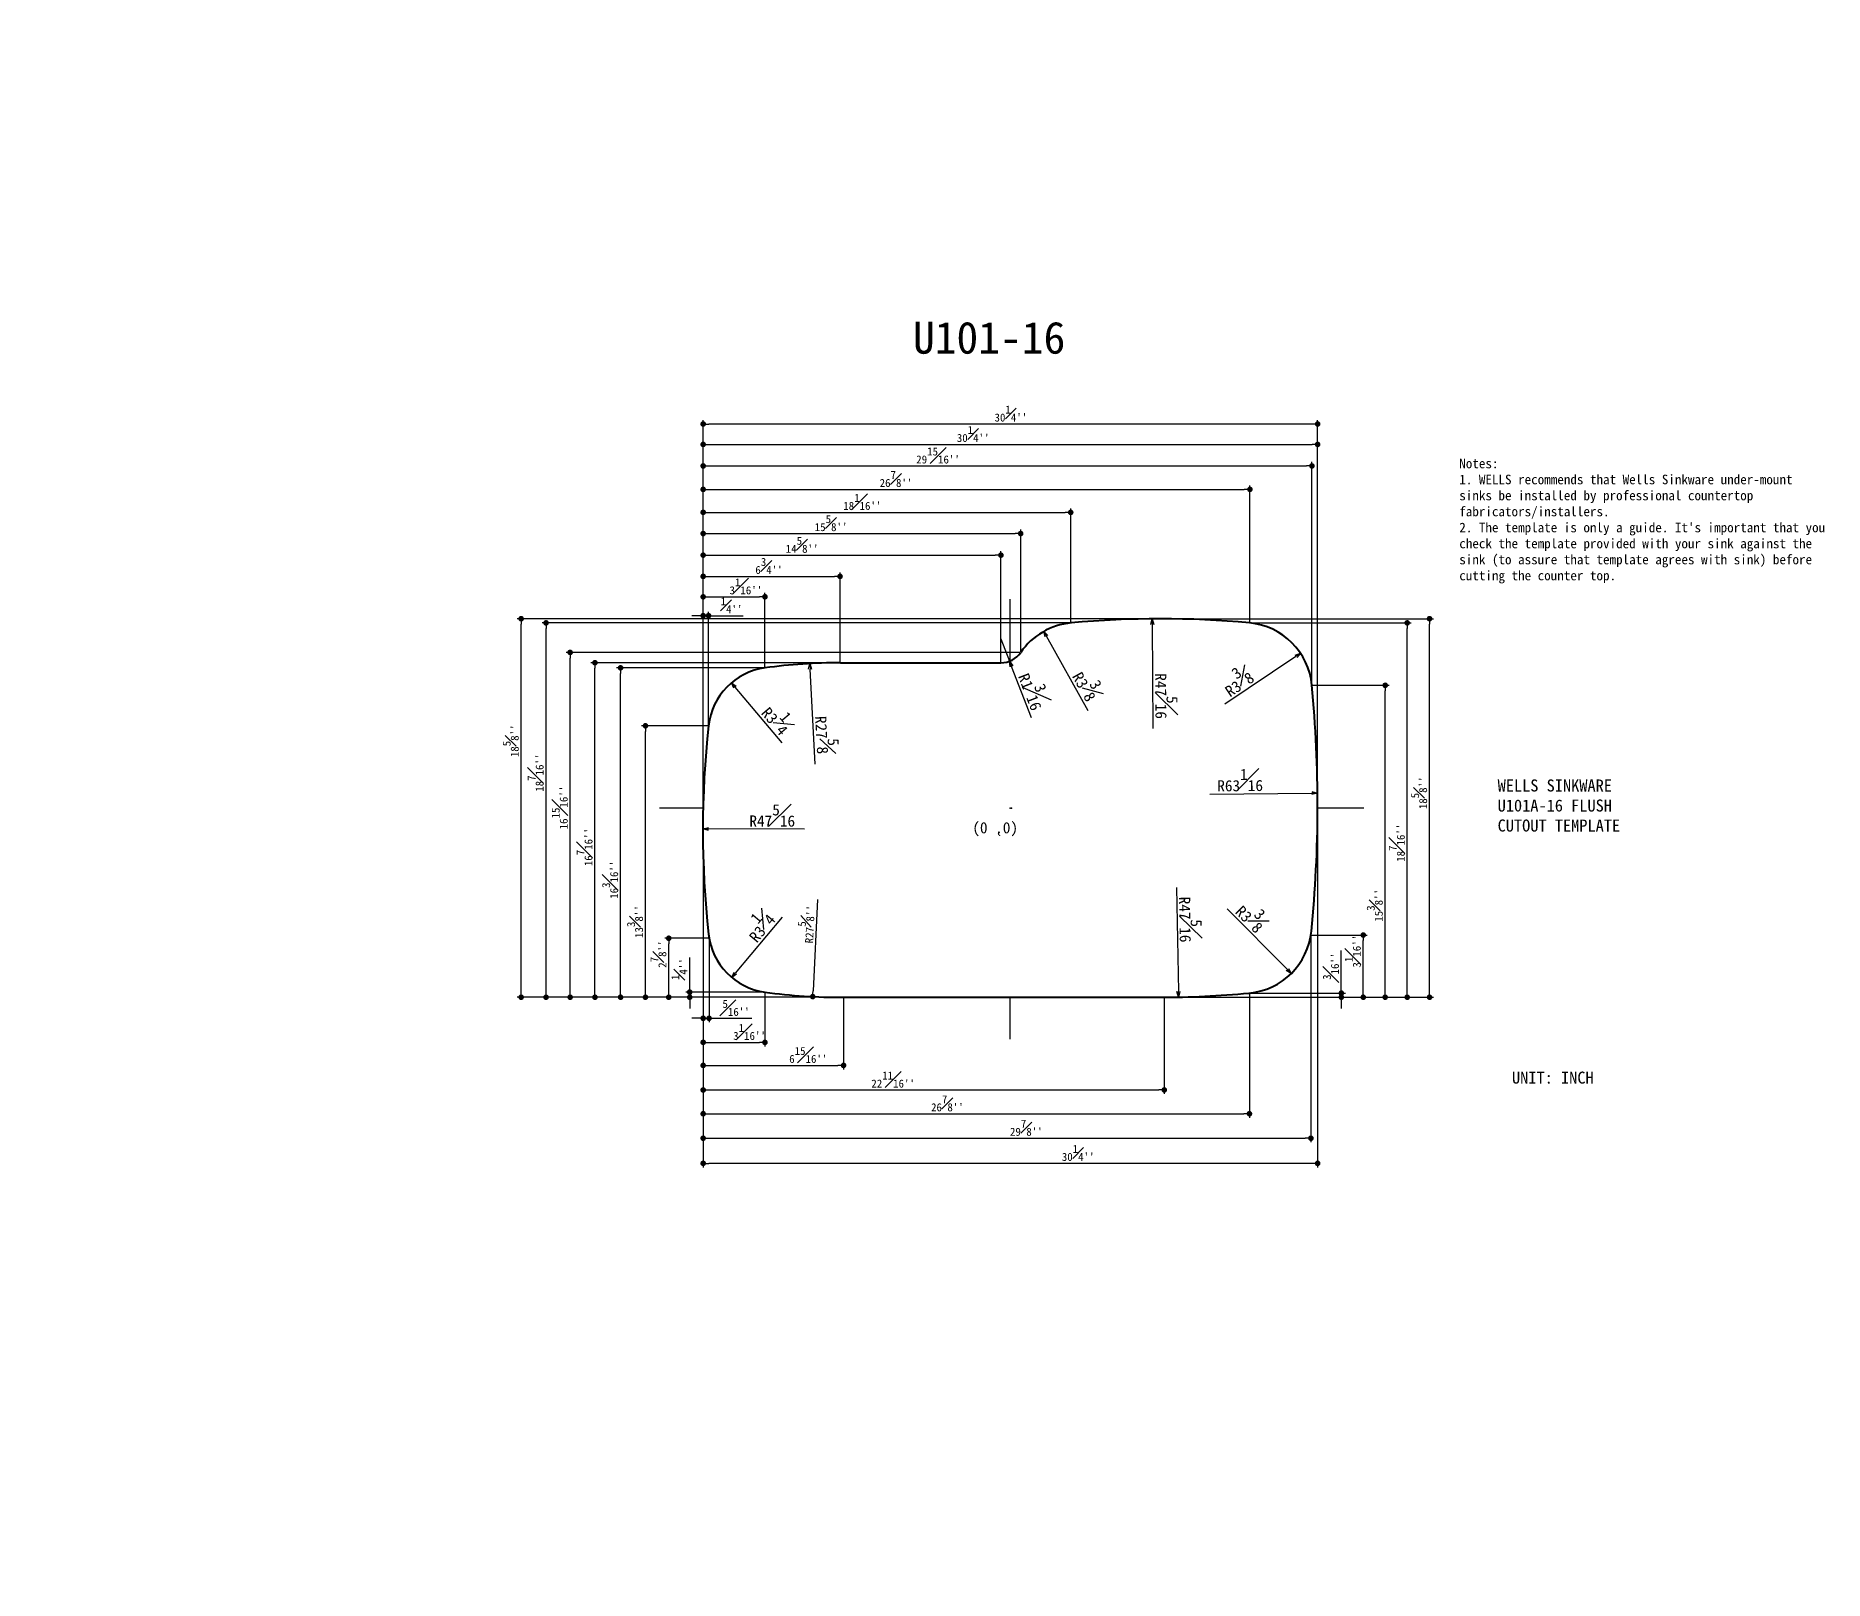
# Model space of a CAD drawing. Extents: x 4225 to 6460, y -766 to 1164.
import ezdxf

# ---------------------------------------------------------------- set-up
doc = ezdxf.new("R2010")
doc.units = 0
doc.header["$LTSCALE"] = 25.4
doc.linetypes.add('DASHED2', pattern=[0.375, 0.25, -0.125])
doc.linetypes.add('solid', pattern=[0])
doc.layers.get('0').update_dxf_attribs({"color": 5, "linetype": 'CONTINUOUS'})
doc.layers.get('DEFPOINTS').update_dxf_attribs({"linetype": 'CONTINUOUS'})
doc.layers.add('DESHED', color=190, linetype='DASHED2')
doc.dimstyles.new('ISO-25', dxfattribs={"dimtxt": 2.5, "dimasz": 2.5, "dimexe": 1.25, "dimexo": 0.625, "dimtad": 1, "dimtxsty": 'STANDARD', "dimcen": 2.5, "dimadec": 0, "dimazin": 0, "dimtfac": 1, "dimtmove": 0, "dimatfit": 3, "dimfxl": 1, "dimarcsym": 0})

# ---------------------------------------------------------------- blocks, each defined once
blk = doc.blocks.new('_Dot')
at = {"color": 0, "linetype": 'ByBlock', "lineweight": -2}
blk.add_line((-0.5, 0), (-1, 0), dxfattribs=at)
at = {"color": 0, "linetype": 'ByBlock', "const_width": 0.5}
blk.add_lwpolyline([(-0.25, 0, 1), (0.25, 0, 1)], format="xyb", close=True, dxfattribs=at)
blk = doc.blocks.new('*D94')
at = {"color": 0, "lineweight": -2}
for p, q in [((5059.2, 199.6), (5059.2, 683.8)), ((5819.9, 678.8), (5066.2, 678.8)), ((5826.9, 199.6), (5826.9, 683.8))]:
    blk.add_line(p, q, dxfattribs=at)
at = {"layer": 'DEFPOINTS', "color": 0}
for p in [(5059.2, 678.8), (5059.2, 199), (5826.9, 199)]:
    blk.add_point(p, dxfattribs=at)
at = {"color": 0, "lineweight": -2, "xscale": 7, "yscale": 7, "zscale": 7, "rotation": 180}
blk.add_blockref('_Dot', (5059.2, 678.8), dxfattribs=at)
at = {"color": 0, "lineweight": -2, "xscale": 7, "yscale": 7, "zscale": 7}
blk.add_blockref('_Dot', (5826.9, 678.8), dxfattribs=at)
at = {"color": 40, "insert": (5443.6, 691.8), "char_height": 10, "attachment_point": 5}
blk.add_mtext("30{\\H1.000000x;\\S1#4;}''", dxfattribs=at)
blk = doc.blocks.new('*D103')
at = {"color": 0, "lineweight": -2}
for p, q in [((5059.2, 198.3), (5059.2, -250.1)), ((5826.9, 198.3), (5826.9, -250.1)), ((5819.9, -245.1), (5066.2, -245.1))]:
    blk.add_line(p, q, dxfattribs=at)
at = {"layer": 'DEFPOINTS', "color": 0}
for p in [(5059.2, 199), (5826.9, 199), (5059.2, -245.1)]:
    blk.add_point(p, dxfattribs=at)
at = {"color": 0, "lineweight": -2, "xscale": 7, "yscale": 7, "zscale": 7, "rotation": 180}
blk.add_blockref('_Dot', (5059.2, -245.1), dxfattribs=at)
at = {"color": 0, "lineweight": -2, "xscale": 7, "yscale": 7, "zscale": 7}
blk.add_blockref('_Dot', (5826.9, -245.1), dxfattribs=at)
at = {"color": 40, "insert": (5527.7, -232.1), "char_height": 10, "attachment_point": 5}
blk.add_mtext("30{\\H1.000000x;\\S1#4;}''", dxfattribs=at)
blk = doc.blocks.new('*D104')
at = {"color": 0, "lineweight": -2}
for p, q in [((5856.5, -25.4), (5856.5, 20.9)), ((5443.5, -37.5), (5861.5, -37.5)), ((5741.7, -32.4), (5861.5, -32.4)), ((5856.5, -37.5), (5856.5, -32.4)), ((5856.5, -44.5), (5856.5, -51.5))]:
    blk.add_line(p, q, dxfattribs=at)
at = {"layer": 'DEFPOINTS', "color": 0}
for p in [(5442.9, -37.5), (5741, -32.4), (5856.5, -32.4)]:
    blk.add_point(p, dxfattribs=at)
at = {"color": 0, "lineweight": -2, "xscale": 7, "yscale": 7, "zscale": 7}
for p, rotation in [((5856.5, -32.4), 270), ((5856.5, -37.5), 90)]:
    blk.add_blockref('_Dot', p, dxfattribs=dict(at, rotation=rotation))
at = {"color": 40, "insert": (5843.5, 1.2), "char_height": 10, "attachment_point": 5, "rotation": 90}
blk.add_mtext("{\\H1.000000x;\\S3#16;}''", dxfattribs=at)
blk = doc.blocks.new('*D105')
at = {"color": 0, "lineweight": -2}
for p, q in [((5819.8, 40.2), (5888.9, 40.2)), ((5883.9, -30.5), (5883.9, 33.2)), ((5443.5, -37.5), (5888.9, -37.5))]:
    blk.add_line(p, q, dxfattribs=at)
at = {"layer": 'DEFPOINTS', "color": 0}
for p in [(5819.2, 40.2), (5883.9, 40.2), (5442.9, -37.5)]:
    blk.add_point(p, dxfattribs=at)
at = {"color": 0, "lineweight": -2, "xscale": 7, "yscale": 7, "zscale": 7}
for p, rotation in [((5883.9, 40.2), 90), ((5883.9, -37.5), 270)]:
    blk.add_blockref('_Dot', p, dxfattribs=dict(at, rotation=rotation))
at = {"color": 40, "insert": (5870.9, 20), "char_height": 10, "attachment_point": 5, "rotation": 90}
blk.add_mtext("3{\\H1.000000x;\\S1#16;}''", dxfattribs=at)
blk = doc.blocks.new('*D108')
at = {"color": 0, "lineweight": -2}
for p, q in [((5820.4, 352.3), (5916.3, 352.3)), ((5911.3, -30.5), (5911.3, 345.3)), ((5443.5, -37.5), (5916.3, -37.5))]:
    blk.add_line(p, q, dxfattribs=at)
at = {"layer": 'DEFPOINTS', "color": 0}
for p in [(5819.8, 352.3), (5911.3, 352.3), (5442.9, -37.5)]:
    blk.add_point(p, dxfattribs=at)
at = {"color": 0, "lineweight": -2, "xscale": 7, "yscale": 7, "zscale": 7}
for p, rotation in [((5911.3, 352.3), 90), ((5911.3, -37.5), 270)]:
    blk.add_blockref('_Dot', p, dxfattribs=dict(at, rotation=rotation))
at = {"color": 40, "insert": (5898.3, 77.3), "char_height": 10, "attachment_point": 5, "rotation": 90}
blk.add_mtext("15{\\H1.000000x;\\S3#8;}''", dxfattribs=at)
blk = doc.blocks.new('*D109')
at = {"color": 0, "lineweight": -2}
for p, q in [((5742.3, 430.3), (5943.8, 430.3)), ((5938.8, -30.5), (5938.8, 423.3)), ((5443.5, -37.5), (5943.8, -37.5))]:
    blk.add_line(p, q, dxfattribs=at)
at = {"layer": 'DEFPOINTS', "color": 0}
for p in [(5741.7, 430.3), (5938.8, 430.3), (5442.9, -37.5)]:
    blk.add_point(p, dxfattribs=at)
at = {"color": 0, "lineweight": -2, "xscale": 7, "yscale": 7, "zscale": 7}
for p, rotation in [((5938.8, 430.3), 90), ((5938.8, -37.5), 270)]:
    blk.add_blockref('_Dot', p, dxfattribs=dict(at, rotation=rotation))
at = {"color": 40, "insert": (5925.8, 155.5), "char_height": 10, "attachment_point": 5, "rotation": 90}
blk.add_mtext("18{\\H1.000000x;\\S7#16;}''", dxfattribs=at)
blk = doc.blocks.new('*D110')
at = {"color": 0, "lineweight": -2}
for p, q in [((5631, 435.5), (5971.7, 435.5)), ((5966.7, -30.5), (5966.7, 428.5)), ((5443.5, -37.5), (5971.7, -37.5))]:
    blk.add_line(p, q, dxfattribs=at)
at = {"layer": 'DEFPOINTS', "color": 0}
for p in [(5630.4, 435.5), (5966.7, 435.5), (5442.9, -37.5)]:
    blk.add_point(p, dxfattribs=at)
at = {"color": 0, "lineweight": -2, "xscale": 7, "yscale": 7, "zscale": 7}
for p, rotation in [((5966.7, 435.5), 90), ((5966.7, -37.5), 270)]:
    blk.add_blockref('_Dot', p, dxfattribs=dict(at, rotation=rotation))
at = {"color": 40, "insert": (5953.7, 217.9), "char_height": 10, "attachment_point": 5, "rotation": 90}
blk.add_mtext("18{\\H1.000000x;\\S5#8;}''", dxfattribs=at)
blk = doc.blocks.new('*D111')
at = {"color": 0, "lineweight": -2}
for p, q in [((5042.4, -24.1), (5042.4, 12.2)), ((5135.8, -31.1), (5037.4, -31.1)), ((5442.2, -37.5), (5037.4, -37.5)), ((5042.4, -37.5), (5042.4, -31.1)), ((5042.4, -44.5), (5042.4, -51.5))]:
    blk.add_line(p, q, dxfattribs=at)
at = {"layer": 'DEFPOINTS', "color": 0}
for p in [(5042.4, -31.1), (5136.4, -31.1), (5442.9, -37.5)]:
    blk.add_point(p, dxfattribs=at)
at = {"color": 0, "lineweight": -2, "xscale": 7, "yscale": 7, "zscale": 7}
for p, rotation in [((5042.4, -31.1), 270), ((5042.4, -37.5), 90)]:
    blk.add_blockref('_Dot', p, dxfattribs=dict(at, rotation=rotation))
at = {"color": 40, "insert": (5029.4, -2.5), "char_height": 10, "attachment_point": 5, "rotation": 90}
blk.add_mtext("{\\H1.000000x;\\S1#4;}''", dxfattribs=at)
blk = doc.blocks.new('*D112')
at = {"color": 0, "lineweight": -2}
for p, q in [((5065.3, 36.2), (5011.2, 36.2)), ((5016.2, -30.5), (5016.2, 29.2)), ((5442.2, -37.5), (5011.2, -37.5))]:
    blk.add_line(p, q, dxfattribs=at)
at = {"layer": 'DEFPOINTS', "color": 0}
for p in [(5016.2, 36.2), (5065.9, 36.2), (5442.9, -37.5)]:
    blk.add_point(p, dxfattribs=at)
at = {"color": 0, "lineweight": -2, "xscale": 7, "yscale": 7, "zscale": 7}
for p, rotation in [((5016.2, 36.2), 90), ((5016.2, -37.5), 270)]:
    blk.add_blockref('_Dot', p, dxfattribs=dict(at, rotation=rotation))
at = {"color": 40, "insert": (5003.2, 16.3), "char_height": 10, "attachment_point": 5, "rotation": 90}
blk.add_mtext("2{\\H1.000000x;\\S7#8;}''", dxfattribs=at)
blk = doc.blocks.new('*D115')
at = {"color": 0, "lineweight": -2}
for p, q in [((5065.3, 301.7), (4982.1, 301.7)), ((4987.1, -30.5), (4987.1, 294.7)), ((5442.2, -37.5), (4982.1, -37.5))]:
    blk.add_line(p, q, dxfattribs=at)
at = {"layer": 'DEFPOINTS', "color": 0}
for p in [(4987.1, 301.7), (5065.9, 301.7), (5442.9, -37.5)]:
    blk.add_point(p, dxfattribs=at)
at = {"color": 0, "lineweight": -2, "xscale": 7, "yscale": 7, "zscale": 7}
for p, rotation in [((4987.1, 301.7), 90), ((4987.1, -37.5), 270)]:
    blk.add_blockref('_Dot', p, dxfattribs=dict(at, rotation=rotation))
at = {"color": 40, "insert": (4974.1, 57), "char_height": 10, "attachment_point": 5, "rotation": 90}
blk.add_mtext("13{\\H1.000000x;\\S3#8;}''", dxfattribs=at)
blk = doc.blocks.new('*D116')
at = {"color": 0, "lineweight": -2}
for p, q in [((5135.8, 374.1), (4951, 374.1)), ((4956, -30.5), (4956, 367.1)), ((5442.2, -37.5), (4951, -37.5))]:
    blk.add_line(p, q, dxfattribs=at)
at = {"layer": 'DEFPOINTS', "color": 0}
for p in [(4956, 374.1), (5136.4, 374.1), (5442.9, -37.5)]:
    blk.add_point(p, dxfattribs=at)
at = {"color": 0, "lineweight": -2, "xscale": 7, "yscale": 7, "zscale": 7}
for p, rotation in [((4956, 374.1), 90), ((4956, -37.5), 270)]:
    blk.add_blockref('_Dot', p, dxfattribs=dict(at, rotation=rotation))
at = {"color": 40, "insert": (4943, 109.3), "char_height": 10, "attachment_point": 5, "rotation": 90}
blk.add_mtext("16{\\H1.000000x;\\S3#16;}''", dxfattribs=at)
blk = doc.blocks.new('*D117')
at = {"color": 0, "lineweight": -2}
for p, q in [((5230.2, 380.5), (4919, 380.5)), ((4924, -30.5), (4924, 373.5)), ((5442.2, -37.5), (4919, -37.5))]:
    blk.add_line(p, q, dxfattribs=at)
at = {"layer": 'DEFPOINTS', "color": 0}
for p in [(4924, 380.5), (5230.9, 380.5), (5442.9, -37.5)]:
    blk.add_point(p, dxfattribs=at)
at = {"color": 0, "lineweight": -2, "xscale": 7, "yscale": 7, "zscale": 7}
for p, rotation in [((4924, 380.5), 90), ((4924, -37.5), 270)]:
    blk.add_blockref('_Dot', p, dxfattribs=dict(at, rotation=rotation))
at = {"color": 40, "insert": (4911, 150.1), "char_height": 10, "attachment_point": 5, "rotation": 90}
blk.add_mtext("16{\\H1.000000x;\\S7#16;}''", dxfattribs=at)
blk = doc.blocks.new('*D118')
at = {"color": 0, "lineweight": -2}
for p, q in [((5455.3, 393.4), (4888, 393.4)), ((4893, -30.5), (4893, 386.4)), ((5442.2, -37.5), (4888, -37.5))]:
    blk.add_line(p, q, dxfattribs=at)
at = {"layer": 'DEFPOINTS', "color": 0}
for p in [(4893, 393.4), (5455.9, 393.4), (5442.9, -37.5)]:
    blk.add_point(p, dxfattribs=at)
at = {"color": 0, "lineweight": -2, "xscale": 7, "yscale": 7, "zscale": 7}
for p, rotation in [((4893, 393.4), 90), ((4893, -37.5), 270)]:
    blk.add_blockref('_Dot', p, dxfattribs=dict(at, rotation=rotation))
at = {"color": 40, "insert": (4880, 199.5), "char_height": 10, "attachment_point": 5, "rotation": 90}
blk.add_mtext("16{\\H1.000000x;\\S15#16;}''", dxfattribs=at)
blk = doc.blocks.new('*D119')
at = {"color": 0, "lineweight": -2}
for p, q in [((5518.4, 430.3), (4857.9, 430.3)), ((4862.9, -30.5), (4862.9, 423.3)), ((5442.2, -37.5), (4857.9, -37.5))]:
    blk.add_line(p, q, dxfattribs=at)
at = {"layer": 'DEFPOINTS', "color": 0}
for p in [(4862.9, 430.3), (5519, 430.3), (5442.9, -37.5)]:
    blk.add_point(p, dxfattribs=at)
at = {"color": 0, "lineweight": -2, "xscale": 7, "yscale": 7, "zscale": 7}
for p, rotation in [((4862.9, 430.3), 90), ((4862.9, -37.5), 270)]:
    blk.add_blockref('_Dot', p, dxfattribs=dict(at, rotation=rotation))
at = {"color": 40, "insert": (4849.9, 243.1), "char_height": 10, "attachment_point": 5, "rotation": 90}
blk.add_mtext("18{\\H1.000000x;\\S7#16;}''", dxfattribs=at)
blk = doc.blocks.new('*D120')
at = {"color": 0, "lineweight": -2}
for p, q in [((5629.7, 435.5), (4826.8, 435.5)), ((4831.8, -30.5), (4831.8, 428.5)), ((5442.2, -37.5), (4826.8, -37.5))]:
    blk.add_line(p, q, dxfattribs=at)
at = {"layer": 'DEFPOINTS', "color": 0}
for p in [(4831.8, 435.5), (5630.4, 435.5), (5442.9, -37.5)]:
    blk.add_point(p, dxfattribs=at)
at = {"color": 0, "lineweight": -2, "xscale": 7, "yscale": 7, "zscale": 7}
for p, rotation in [((4831.8, 435.5), 90), ((4831.8, -37.5), 270)]:
    blk.add_blockref('_Dot', p, dxfattribs=dict(at, rotation=rotation))
at = {"color": 40, "insert": (4818.8, 282.9), "char_height": 10, "attachment_point": 5, "rotation": 90}
blk.add_mtext("18{\\H1.000000x;\\S5#8;}''", dxfattribs=at)
blk = doc.blocks.new('_Open30')
at = {"color": 0, "linetype": 'ByBlock', "lineweight": -2}
for p, q in [((-1, 0.27), (0, 0)), ((0, 0), (-1, -0.27)), ((0, 0), (-1, 0))]:
    blk.add_line(p, q, dxfattribs=at)
blk = doc.blocks.new('*D122')
at = {"color": 0, "lineweight": -2}
blk.add_line((5713.9, 73), (5789.1, -2.7), dxfattribs=at)
at = {"layer": 'DEFPOINTS', "color": 0}
for p in [(5733.1, 53.7), (5794, -7.7)]:
    blk.add_point(p, dxfattribs=at)
at = {"color": 0, "lineweight": -2, "xscale": 7, "yscale": 7, "zscale": 7, "rotation": 314.7670239151112}
blk.add_blockref('_Open30', (5794, -7.7), dxfattribs=at)
at = {"color": 40, "insert": (5746.2, 64.6), "char_height": 14, "attachment_point": 5, "rotation": 314.767}
blk.add_mtext('R3{\\H1.000000x;\\S3#8;}', dxfattribs=at)
blk = doc.blocks.new('*D123')
at = {"color": 0, "lineweight": -2}
blk.add_line((5692.1, 216.4), (5819.8, 217.6), dxfattribs=at)
at = {"layer": 'DEFPOINTS', "color": 0}
for p in [(4225.4, 202.1), (5826.8, 217.7)]:
    blk.add_point(p, dxfattribs=at)
at = {"color": 0, "lineweight": -2, "xscale": 7, "yscale": 7, "zscale": 7, "rotation": 0.5571077241998857}
blk.add_blockref('_Open30', (5826.8, 217.7), dxfattribs=at)
at = {"color": 40, "insert": (5730, 233.8), "char_height": 14, "attachment_point": 5, "rotation": 0.5571}
blk.add_mtext('R63{\\H1.000000x;\\S1#16;}', dxfattribs=at)
blk = doc.blocks.new('*D124')
at = {"color": 0, "lineweight": -2}
blk.add_line((5711.1, 329), (5799.7, 388.5), dxfattribs=at)
at = {"layer": 'DEFPOINTS', "color": 0}
for p in [(5805.5, 392.4), (5733.7, 344.2)]:
    blk.add_point(p, dxfattribs=at)
at = {"color": 0, "lineweight": -2, "xscale": 7, "yscale": 7, "zscale": 7, "rotation": 33.86526068759406}
blk.add_blockref('_Open30', (5805.5, 392.4), dxfattribs=at)
at = {"color": 40, "insert": (5725.5, 359.1), "char_height": 14, "attachment_point": 5, "rotation": 33.8653}
blk.add_mtext('R3{\\H1.000000x;\\S3#8;}', dxfattribs=at)
blk = doc.blocks.new('*D125')
at = {"color": 0, "lineweight": -2}
blk.add_line((5621.5, 298.4), (5620.4, 428.4), dxfattribs=at)
at = {"layer": 'DEFPOINTS', "color": 0}
for p in [(5620.3, 435.4), (5630.4, -766)]:
    blk.add_point(p, dxfattribs=at)
at = {"color": 0, "lineweight": -2, "xscale": 7, "yscale": 7, "zscale": 7, "rotation": 90.47939203517409}
blk.add_blockref('_Open30', (5620.3, 435.4), dxfattribs=at)
at = {"color": 40, "insert": (5638.1, 338.9), "char_height": 14, "attachment_point": 5, "rotation": 270.4794}
blk.add_mtext('R47{\\H1.000000x;\\S5#16;}', dxfattribs=at)
blk = doc.blocks.new('*D126')
at = {"color": 0, "lineweight": -2}
blk.add_line((5650.5, 99.7), (5652.9, -30.3), dxfattribs=at)
at = {"layer": 'DEFPOINTS', "color": 0}
for p in [(5630.4, 1164), (5653.1, -37.3)]:
    blk.add_point(p, dxfattribs=at)
at = {"color": 0, "lineweight": -2, "xscale": 7, "yscale": 7, "zscale": 7, "rotation": 271.0832901196876}
blk.add_blockref('_Open30', (5653.1, -37.3), dxfattribs=at)
at = {"color": 40, "insert": (5668.2, 59.7), "char_height": 14, "attachment_point": 5, "rotation": 271.0833}
blk.add_mtext('R47{\\H1.000000x;\\S5#16;}', dxfattribs=at)
blk = doc.blocks.new('*D127')
at = {"color": 0, "lineweight": -2}
blk.add_line((5540.3, 320.5), (5488.3, 413.6), dxfattribs=at)
at = {"layer": 'DEFPOINTS', "color": 0}
for p in [(5484.8, 419.7), (5527, 344.2)]:
    blk.add_point(p, dxfattribs=at)
at = {"color": 0, "lineweight": -2, "xscale": 7, "yscale": 7, "zscale": 7, "rotation": 119.1903069754866}
blk.add_blockref('_Open30', (5484.8, 419.7), dxfattribs=at)
at = {"color": 40, "insert": (5541.1, 353.8), "char_height": 14, "attachment_point": 5, "rotation": 299.1903}
blk.add_mtext('R3{\\H1.000000x;\\S3#8;}', dxfattribs=at)
blk = doc.blocks.new('*D128')
at = {"color": 0, "lineweight": -2}
for p, q in [((5431.2, 410.5), (5442, 382.5)), ((5469.2, 311.5), (5444.5, 375.9))]:
    blk.add_line(p, q, dxfattribs=at)
at = {"layer": 'DEFPOINTS', "color": 0}
for p in [(5431.2, 410.5), (5442, 382.5)]:
    blk.add_point(p, dxfattribs=at)
at = {"color": 0, "lineweight": -2, "xscale": 7, "yscale": 7, "zscale": 7, "rotation": 110.9859775034661}
blk.add_blockref('_Open30', (5442, 382.5), dxfattribs=at)
at = {"color": 40, "insert": (5474, 346.5), "char_height": 14, "attachment_point": 5, "rotation": 290.986}
blk.add_mtext('R1{\\H1.000000x;\\S3#16;}', dxfattribs=at)
blk = doc.blocks.new('*D129')
at = {"color": 0, "lineweight": -2}
blk.add_line((5199.3, 253.9), (5192.8, 372.4), dxfattribs=at)
at = {"layer": 'DEFPOINTS', "color": 0}
for p in [(5192.4, 379.4), (5230.9, -321)]:
    blk.add_point(p, dxfattribs=at)
at = {"color": 0, "lineweight": -2, "xscale": 7, "yscale": 7, "zscale": 7, "rotation": 93.1411350535768}
blk.add_blockref('_Open30', (5192.4, 379.4), dxfattribs=at)
at = {"color": 40, "insert": (5214.3, 290.5), "char_height": 14, "attachment_point": 5, "rotation": 273.1411}
blk.add_mtext('R27{\\H1.000000x;\\S5#8;}', dxfattribs=at)
blk = doc.blocks.new('*D130')
at = {"color": 0, "lineweight": -2}
blk.add_line((5202.1, 84.5), (5196.5, -29.7), dxfattribs=at)
at = {"layer": 'DEFPOINTS', "color": 0}
for p in [(5230.9, 664), (5196.1, -36.7)]:
    blk.add_point(p, dxfattribs=at)
at = {"color": 0, "lineweight": -2, "xscale": 7, "yscale": 7, "zscale": 7, "rotation": 267.1627490252}
blk.add_blockref('_Dot', (5196.1, -36.7), dxfattribs=at)
at = {"color": 40, "insert": (5187.6, 53.9), "char_height": 10, "attachment_point": 5, "rotation": 87.1627}
blk.add_mtext("R27{\\H1.000000x;\\S5#8;}''", dxfattribs=at)
blk = doc.blocks.new('*D131')
at = {"color": 0, "lineweight": -2}
blk.add_line((5157.7, 62.4), (5099.3, -7.4), dxfattribs=at)
at = {"layer": 'DEFPOINTS', "color": 0}
for p in [(5147.4, 50.1), (5094.8, -12.8)]:
    blk.add_point(p, dxfattribs=at)
at = {"color": 0, "lineweight": -2, "xscale": 7, "yscale": 7, "zscale": 7, "rotation": 230.0721429030491}
blk.add_blockref('_Open30', (5094.8, -12.8), dxfattribs=at)
at = {"color": 40, "insert": (5127.8, 53.1), "char_height": 14, "attachment_point": 5, "rotation": 50.0721}
blk.add_mtext('R3{\\H1.000000x;\\S1#4;}', dxfattribs=at)
blk = doc.blocks.new('*D132')
at = {"color": 0, "lineweight": -2}
blk.add_line((5157.8, 280.6), (5099, 350.1), dxfattribs=at)
at = {"layer": 'DEFPOINTS', "color": 0}
for p in [(5094.5, 355.4), (5147.4, 292.8)]:
    blk.add_point(p, dxfattribs=at)
at = {"color": 0, "lineweight": -2, "xscale": 7, "yscale": 7, "zscale": 7, "rotation": 130.2608330347979}
blk.add_blockref('_Open30', (5094.5, 355.4), dxfattribs=at)
at = {"color": 40, "insert": (5153.7, 311.7), "char_height": 14, "attachment_point": 5, "rotation": 310.2608}
blk.add_mtext('R3{\\H1.000000x;\\S1#4;}', dxfattribs=at)
blk = doc.blocks.new('*D133')
at = {"color": 0, "lineweight": -2}
blk.add_line((5185.9, 172.7), (5065.9, 172.8), dxfattribs=at)
at = {"layer": 'DEFPOINTS', "color": 0}
for p in [(5058.9, 172.8), (6260.9, 171.5)]:
    blk.add_point(p, dxfattribs=at)
at = {"color": 0, "lineweight": -2, "xscale": 7, "yscale": 7, "zscale": 7, "rotation": 179.9349594486055}
blk.add_blockref('_Open30', (5058.9, 172.8), dxfattribs=at)
at = {"color": 40, "insert": (5145.5, 189.7), "char_height": 14, "attachment_point": 5, "rotation": 359.935}
blk.add_mtext('R47{\\H1.000000x;\\S5#16;}', dxfattribs=at)
blk = doc.blocks.new('*D135')
at = {"color": 0, "lineweight": -2}
for p, q in [((5052.2, 439.3), (5045.2, 439.3)), ((5059.2, 302.3), (5059.2, 444.3)), ((5059.2, 439.3), (5065.9, 439.3)), ((5065.9, 302.3), (5065.9, 444.3)), ((5072.9, 439.3), (5109.3, 439.3))]:
    blk.add_line(p, q, dxfattribs=at)
at = {"layer": 'DEFPOINTS', "color": 0}
for p in [(5065.9, 439.3), (5059.2, 301.7), (5065.9, 301.7)]:
    blk.add_point(p, dxfattribs=at)
at = {"color": 0, "lineweight": -2, "xscale": 7, "yscale": 7, "zscale": 7}
blk.add_blockref('_Dot', (5059.2, 439.3), dxfattribs=at)
at = {"color": 0, "lineweight": -2, "xscale": 7, "yscale": 7, "zscale": 7, "rotation": 180}
blk.add_blockref('_Dot', (5065.9, 439.3), dxfattribs=at)
at = {"color": 40, "insert": (5094.6, 452.3), "char_height": 10, "attachment_point": 5}
blk.add_mtext("{\\H1.000000x;\\S1#4;}''", dxfattribs=at)
blk = doc.blocks.new('*D136')
at = {"color": 0, "lineweight": -2}
for p, q in [((5059.2, 302.3), (5059.2, 467.9)), ((5066.2, 462.9), (5129.4, 462.9)), ((5136.4, 374.7), (5136.4, 467.9))]:
    blk.add_line(p, q, dxfattribs=at)
at = {"layer": 'DEFPOINTS', "color": 0}
for p in [(5136.4, 462.9), (5136.4, 374.1), (5059.2, 301.7)]:
    blk.add_point(p, dxfattribs=at)
at = {"color": 0, "lineweight": -2, "xscale": 7, "yscale": 7, "zscale": 7, "rotation": 180}
blk.add_blockref('_Dot', (5059.2, 462.9), dxfattribs=at)
at = {"color": 0, "lineweight": -2, "xscale": 7, "yscale": 7, "zscale": 7}
blk.add_blockref('_Dot', (5136.4, 462.9), dxfattribs=at)
at = {"color": 40, "insert": (5112.5, 475.9), "char_height": 10, "attachment_point": 5}
blk.add_mtext("3{\\H1.000000x;\\S1#16;}''", dxfattribs=at)
blk = doc.blocks.new('*D137')
at = {"color": 0, "lineweight": -2}
for p, q in [((5059.2, 302.3), (5059.2, 493.4)), ((5230.2, 381.1), (5230.2, 493.4)), ((5066.2, 488.4), (5223.2, 488.4))]:
    blk.add_line(p, q, dxfattribs=at)
at = {"layer": 'DEFPOINTS', "color": 0}
for p in [(5230.2, 488.4), (5230.2, 380.5), (5059.2, 301.7)]:
    blk.add_point(p, dxfattribs=at)
at = {"color": 0, "lineweight": -2, "xscale": 7, "yscale": 7, "zscale": 7, "rotation": 180}
blk.add_blockref('_Dot', (5059.2, 488.4), dxfattribs=at)
at = {"color": 0, "lineweight": -2, "xscale": 7, "yscale": 7, "zscale": 7}
blk.add_blockref('_Dot', (5230.2, 488.4), dxfattribs=at)
at = {"color": 40, "insert": (5141.4, 501.4), "char_height": 10, "attachment_point": 5}
blk.add_mtext("6{\\H1.000000x;\\S3#4;}''", dxfattribs=at)
blk = doc.blocks.new('*D138')
at = {"color": 0, "lineweight": -2}
for p, q in [((5059.2, 302.3), (5059.2, 519.9)), ((5066.2, 514.9), (5424.2, 514.9)), ((5431.2, 381.1), (5431.2, 519.9))]:
    blk.add_line(p, q, dxfattribs=at)
at = {"layer": 'DEFPOINTS', "color": 0}
for p in [(5431.2, 514.9), (5431.2, 380.5), (5059.2, 301.7)]:
    blk.add_point(p, dxfattribs=at)
at = {"color": 0, "lineweight": -2, "xscale": 7, "yscale": 7, "zscale": 7, "rotation": 180}
blk.add_blockref('_Dot', (5059.2, 514.9), dxfattribs=at)
at = {"color": 0, "lineweight": -2, "xscale": 7, "yscale": 7, "zscale": 7}
blk.add_blockref('_Dot', (5431.2, 514.9), dxfattribs=at)
at = {"color": 40, "insert": (5182.8, 527.9), "char_height": 10, "attachment_point": 5}
blk.add_mtext("14{\\H1.000000x;\\S5#8;}''", dxfattribs=at)
blk = doc.blocks.new('*D139')
at = {"color": 0, "lineweight": -2}
for p, q in [((5059.2, 302.3), (5059.2, 546.9)), ((5066.2, 541.9), (5448.9, 541.9)), ((5455.9, 394), (5455.9, 546.9))]:
    blk.add_line(p, q, dxfattribs=at)
at = {"layer": 'DEFPOINTS', "color": 0}
for p in [(5455.9, 541.9), (5455.9, 393.4), (5059.2, 301.7)]:
    blk.add_point(p, dxfattribs=at)
at = {"color": 0, "lineweight": -2, "xscale": 7, "yscale": 7, "zscale": 7, "rotation": 180}
blk.add_blockref('_Dot', (5059.2, 541.9), dxfattribs=at)
at = {"color": 0, "lineweight": -2, "xscale": 7, "yscale": 7, "zscale": 7}
blk.add_blockref('_Dot', (5455.9, 541.9), dxfattribs=at)
at = {"color": 40, "insert": (5219, 554.9), "char_height": 10, "attachment_point": 5}
blk.add_mtext("15{\\H1.000000x;\\S5#8;}''", dxfattribs=at)
blk = doc.blocks.new('*D140')
at = {"color": 0, "lineweight": -2}
for p, q in [((5059.2, 302.3), (5059.2, 573.4)), ((5066.2, 568.4), (5511.4, 568.4)), ((5518.4, 430.9), (5518.4, 573.4))]:
    blk.add_line(p, q, dxfattribs=at)
at = {"layer": 'DEFPOINTS', "color": 0}
for p in [(5518.4, 568.4), (5518.4, 430.3), (5059.2, 301.7)]:
    blk.add_point(p, dxfattribs=at)
at = {"color": 0, "lineweight": -2, "xscale": 7, "yscale": 7, "zscale": 7, "rotation": 180}
blk.add_blockref('_Dot', (5059.2, 568.4), dxfattribs=at)
at = {"color": 0, "lineweight": -2, "xscale": 7, "yscale": 7, "zscale": 7}
blk.add_blockref('_Dot', (5518.4, 568.4), dxfattribs=at)
at = {"color": 40, "insert": (5258, 581.4), "char_height": 10, "attachment_point": 5}
blk.add_mtext("18{\\H1.000000x;\\S1#16;}''", dxfattribs=at)
blk = doc.blocks.new('*D141')
at = {"color": 0, "lineweight": -2}
for p, q in [((5059.2, 302.3), (5059.2, 602.1)), ((5066.2, 597.1), (5735.3, 597.1)), ((5742.3, 430.9), (5742.3, 602.1))]:
    blk.add_line(p, q, dxfattribs=at)
at = {"layer": 'DEFPOINTS', "color": 0}
for p in [(5742.3, 597.1), (5742.3, 430.3), (5059.2, 301.7)]:
    blk.add_point(p, dxfattribs=at)
at = {"color": 0, "lineweight": -2, "xscale": 7, "yscale": 7, "zscale": 7, "rotation": 180}
blk.add_blockref('_Dot', (5059.2, 597.1), dxfattribs=at)
at = {"color": 0, "lineweight": -2, "xscale": 7, "yscale": 7, "zscale": 7}
blk.add_blockref('_Dot', (5742.3, 597.1), dxfattribs=at)
at = {"color": 40, "insert": (5300.1, 610.1), "char_height": 10, "attachment_point": 5}
blk.add_mtext("26{\\H1.000000x;\\S7#8;}''", dxfattribs=at)
blk = doc.blocks.new('*D142')
at = {"color": 0, "lineweight": -2}
for p, q in [((5059.2, 302.3), (5059.2, 631.4)), ((5066.2, 626.4), (5812.8, 626.4)), ((5819.8, 352.9), (5819.8, 631.4))]:
    blk.add_line(p, q, dxfattribs=at)
at = {"layer": 'DEFPOINTS', "color": 0}
for p in [(5819.8, 626.4), (5819.8, 352.3), (5059.2, 301.7)]:
    blk.add_point(p, dxfattribs=at)
at = {"color": 0, "lineweight": -2, "xscale": 7, "yscale": 7, "zscale": 7, "rotation": 180}
blk.add_blockref('_Dot', (5059.2, 626.4), dxfattribs=at)
at = {"color": 0, "lineweight": -2, "xscale": 7, "yscale": 7, "zscale": 7}
blk.add_blockref('_Dot', (5819.8, 626.4), dxfattribs=at)
at = {"color": 40, "insert": (5352.6, 639.4), "char_height": 10, "attachment_point": 5}
blk.add_mtext("29{\\H1.000000x;\\S15#16;}''", dxfattribs=at)
blk = doc.blocks.new('*D143')
at = {"color": 0, "lineweight": -2}
for p, q in [((5059.2, 302.3), (5059.2, 658.3)), ((5066.2, 653.3), (5819.9, 653.3)), ((5826.9, 352.9), (5826.9, 658.3))]:
    blk.add_line(p, q, dxfattribs=at)
at = {"layer": 'DEFPOINTS', "color": 0}
for p in [(5826.9, 653.3), (5826.9, 352.3), (5059.2, 301.7)]:
    blk.add_point(p, dxfattribs=at)
at = {"color": 0, "lineweight": -2, "xscale": 7, "yscale": 7, "zscale": 7, "rotation": 180}
blk.add_blockref('_Dot', (5059.2, 653.3), dxfattribs=at)
at = {"color": 0, "lineweight": -2, "xscale": 7, "yscale": 7, "zscale": 7}
blk.add_blockref('_Dot', (5826.9, 653.3), dxfattribs=at)
at = {"color": 40, "insert": (5396.5, 666.3), "char_height": 10, "attachment_point": 5}
blk.add_mtext("30{\\H1.000000x;\\S1#4;}''", dxfattribs=at)
blk = doc.blocks.new('*D145')
at = {"color": 0, "lineweight": -2}
for p, q in [((5059.2, 35.6), (5059.2, -68.8)), ((5066.6, 35.6), (5066.6, -68.8)), ((5052.2, -63.8), (5045.2, -63.8)), ((5059.2, -63.8), (5066.6, -63.8)), ((5073.6, -63.8), (5120, -63.8))]:
    blk.add_line(p, q, dxfattribs=at)
at = {"layer": 'DEFPOINTS', "color": 0}
for p in [(5059.2, 36.2), (5066.6, 36.2), (5066.6, -63.8)]:
    blk.add_point(p, dxfattribs=at)
at = {"color": 0, "lineweight": -2, "xscale": 7, "yscale": 7, "zscale": 7}
blk.add_blockref('_Dot', (5059.2, -63.8), dxfattribs=at)
at = {"color": 0, "lineweight": -2, "xscale": 7, "yscale": 7, "zscale": 7, "rotation": 180}
blk.add_blockref('_Dot', (5066.6, -63.8), dxfattribs=at)
at = {"color": 40, "insert": (5100.3, -50.8), "char_height": 10, "attachment_point": 5}
blk.add_mtext("{\\H1.000000x;\\S5#16;}''", dxfattribs=at)
blk = doc.blocks.new('*D146')
at = {"color": 0, "lineweight": -2}
for p, q in [((5059.2, 35.6), (5059.2, -98.9)), ((5136.4, -31.8), (5136.4, -98.9)), ((5066.2, -93.9), (5129.4, -93.9))]:
    blk.add_line(p, q, dxfattribs=at)
at = {"layer": 'DEFPOINTS', "color": 0}
for p in [(5059.2, 36.2), (5136.4, -31.1), (5136.4, -93.9)]:
    blk.add_point(p, dxfattribs=at)
at = {"color": 0, "lineweight": -2, "xscale": 7, "yscale": 7, "zscale": 7, "rotation": 180}
blk.add_blockref('_Dot', (5059.2, -93.9), dxfattribs=at)
at = {"color": 0, "lineweight": -2, "xscale": 7, "yscale": 7, "zscale": 7}
blk.add_blockref('_Dot', (5136.4, -93.9), dxfattribs=at)
at = {"color": 40, "insert": (5117.1, -80.9), "char_height": 10, "attachment_point": 5}
blk.add_mtext("3{\\H1.000000x;\\S1#16;}''", dxfattribs=at)
blk = doc.blocks.new('*D147')
at = {"color": 0, "lineweight": -2}
for p, q in [((5059.2, 35.6), (5059.2, -127.7)), ((5234.6, -38.1), (5234.6, -127.7)), ((5066.2, -122.7), (5227.6, -122.7))]:
    blk.add_line(p, q, dxfattribs=at)
at = {"layer": 'DEFPOINTS', "color": 0}
for p in [(5059.2, 36.2), (5234.6, -37.5), (5234.6, -122.7)]:
    blk.add_point(p, dxfattribs=at)
at = {"color": 0, "lineweight": -2, "xscale": 7, "yscale": 7, "zscale": 7, "rotation": 180}
blk.add_blockref('_Dot', (5059.2, -122.7), dxfattribs=at)
at = {"color": 0, "lineweight": -2, "xscale": 7, "yscale": 7, "zscale": 7}
blk.add_blockref('_Dot', (5234.6, -122.7), dxfattribs=at)
at = {"color": 40, "insert": (5190.5, -109.7), "char_height": 10, "attachment_point": 5}
blk.add_mtext("6{\\H1.000000x;\\S15#16;}''", dxfattribs=at)
blk = doc.blocks.new('*D148')
at = {"color": 0, "lineweight": -2}
for p, q in [((5059.2, 35.6), (5059.2, -158.4)), ((5635.3, -38.1), (5635.3, -158.4)), ((5066.2, -153.4), (5628.3, -153.4))]:
    blk.add_line(p, q, dxfattribs=at)
at = {"layer": 'DEFPOINTS', "color": 0}
for p in [(5059.2, 36.2), (5635.3, -37.5), (5635.3, -153.4)]:
    blk.add_point(p, dxfattribs=at)
at = {"color": 0, "lineweight": -2, "xscale": 7, "yscale": 7, "zscale": 7, "rotation": 180}
blk.add_blockref('_Dot', (5059.2, -153.4), dxfattribs=at)
at = {"color": 0, "lineweight": -2, "xscale": 7, "yscale": 7, "zscale": 7}
blk.add_blockref('_Dot', (5635.3, -153.4), dxfattribs=at)
at = {"color": 40, "insert": (5296.5, -140.4), "char_height": 10, "attachment_point": 5}
blk.add_mtext("22{\\H1.000000x;\\S11#16;}''", dxfattribs=at)
blk = doc.blocks.new('*D149')
at = {"color": 0, "lineweight": -2}
for p, q in [((5059.2, 35.6), (5059.2, -188.1)), ((5741.7, -33.1), (5741.7, -188.1)), ((5066.2, -183.1), (5734.7, -183.1))]:
    blk.add_line(p, q, dxfattribs=at)
at = {"layer": 'DEFPOINTS', "color": 0}
for p in [(5059.2, 36.2), (5741.7, -32.4), (5741.7, -183.1)]:
    blk.add_point(p, dxfattribs=at)
at = {"color": 0, "lineweight": -2, "xscale": 7, "yscale": 7, "zscale": 7, "rotation": 180}
blk.add_blockref('_Dot', (5059.2, -183.1), dxfattribs=at)
at = {"color": 0, "lineweight": -2, "xscale": 7, "yscale": 7, "zscale": 7}
blk.add_blockref('_Dot', (5741.7, -183.1), dxfattribs=at)
at = {"color": 40, "insert": (5364.3, -170.1), "char_height": 10, "attachment_point": 5}
blk.add_mtext("26{\\H1.000000x;\\S7#8;}''", dxfattribs=at)
blk = doc.blocks.new('*D150')
at = {"color": 0, "lineweight": -2}
for p, q in [((5059.2, 35.6), (5059.2, -218.7)), ((5818.5, 39.6), (5818.5, -218.7)), ((5066.2, -213.7), (5811.5, -213.7))]:
    blk.add_line(p, q, dxfattribs=at)
at = {"layer": 'DEFPOINTS', "color": 0}
for p in [(5059.2, 36.2), (5818.5, 40.2), (5818.5, -213.7)]:
    blk.add_point(p, dxfattribs=at)
at = {"color": 0, "lineweight": -2, "xscale": 7, "yscale": 7, "zscale": 7, "rotation": 180}
blk.add_blockref('_Dot', (5059.2, -213.7), dxfattribs=at)
at = {"color": 0, "lineweight": -2, "xscale": 7, "yscale": 7, "zscale": 7}
blk.add_blockref('_Dot', (5818.5, -213.7), dxfattribs=at)
at = {"color": 40, "insert": (5462.9, -200.7), "char_height": 10, "attachment_point": 5}
blk.add_mtext("29{\\H1.000000x;\\S7#8;}''", dxfattribs=at)

msp = doc.modelspace()

# ---------------------------------------------------------------- linework, layer by layer
at = {"color": 1}
for p, q in [((5442.85694, 382.80828), (5442.85694, 460)), ((5059.16947, 198.9658), (5004.53134, 198.9658)), ((5884.53134, 198.9658), (5826.8559, 198.9658))]:
    msp.add_line(p, q, dxfattribs=at)
at = {"color": 102}
msp.add_line((5442.85694, -90), (5442.85694, -37.52423), dxfattribs=at)
at = {"color": 1}
for p in [(5442.85694, 198.9658), (5444.53134, 198.9658)]:
    msp.add_point(p, dxfattribs=at)
at = {"layer": 'DESHED', "color": 0, "linetype": 'solid', "lineweight": 40}
for p, q in [((5230.85484, 380.4658), (5431.23536, 380.4658)), ((5234.5936, -37.52423), (5635.25205, -37.52423))]:
    msp.add_line(p, q, dxfattribs=at)
for centre, radius, start, end in [((5527.03106, 344.16774), 86.5, 95.31727729, 145.31375474), ((5630.35904, -766.0342), 1201.5, 84.68272271, 95.31727729), ((5733.68703, 344.16774), 86.5, 5.3792199, 84.68272271), ((5230.85484, -321.0342), 701.5, 90, 97.7374322), ((5431.23536, 410.4658), 30, 270, 325.31375474), ((5147.44934, 292.82554), 82, 97.7374322, 173.77939303), ((4225.35904, 202.14067), 1601.5, 354.37735281, 5.3792199), ((6260.85484, 171.4658), 1202, 173.77939303, 186.22060697), ((5733.07, 53.70662), 86.5, 275.28543423, 354.37735281), ((5147.44934, 50.10607), 82, 186.22060697, 262.2625678), ((5230.85484, 663.9658), 701.5, 262.2625678, 270.30536812), ((5630.35904, 1163.9658), 1201.5, 270, 275.28543423)]:
    msp.add_arc(centre, radius, start, end, dxfattribs=at)

# ---------------------------------------------------------------- texts
at = {"color": 102}
msp.add_text('U101-16', height=40, dxfattribs=at).set_placement((5321.23934, 766.70548))
at = {"color": 0, "insert": (6003.85638, 635.51633), "char_height": 6, "width": 462.1649731, "attachment_point": 1}
msp.add_mtext("{\\H2x;\\C4;Notes: \\P1. WELLS recommends that Wells Sinkware under-mount sinks be installed by professional countertop fabricators/installers. \\P2. The template is only a guide. It's important that you check the template provided with your sink against the sink (to assure that template agrees with sink) before cutting the counter top.}", dxfattribs=at)
at = {"color": 102, "char_height": 15, "attachment_point": 1}
for s, insert, width in [('{\\C3;WELLS SINKWARE\\PU101A-16 FLUSH\\PCUTOUT TEMPLATE}', (6051.76396, 234.58264), 413.2029186), ('{\\C3;UNIT: }INCH', (6069.72931, -130.44654), 407.3480538)]:
    msp.add_mtext(s, dxfattribs=dict(at, insert=insert, width=width))
at = {"color": 1, "extrusion": (0, 0, -1), "insert": (5452.60424, 181.30642), "char_height": 14, "width": 96.4035146, "attachment_point": 1, "text_direction": (-1, 0, 0)}
msp.add_mtext('(0, 0)', dxfattribs=at)

# ---------------------------------------------------------------- dimensions: what is measured, and where the dimension line sits
at = {"color": 102}
for center, mpoint, override, picture, middle in [((5630.35904, 1163.9658), (5653.07443, -37.31945), {"dimtxt": 14, "dimasz": 7, "dimexe": 5, "dimgap": 3, "dimdec": 4, "dimlfac": 0.03937, "dimdsep": 46, "dimlunit": 5, "dimblk1": 'Dot', "dimblk2": 'Open30', "dimsah": 1, "dimclrt": 40, "dimfrac": 1}, '*D126', (5651.24686, 59.32994)), ((5230.85484, 663.9658), (5196.1312, -36.67427), {"dimtxt": 10, "dimasz": 7, "dimexe": 5, "dimgap": 3, "dimdec": 4, "dimlfac": 0.03937, "dimdsep": 46, "dimlunit": 5, "dimpost": "''", "dimblk1": 'Dot', "dimblk2": 'Dot', "dimsah": 1, "dimclrt": 40, "dimfrac": 1}, '*D130', (5200.58612, 53.2154)), ((5630.35904, -766.0342), (5620.30625, 435.42375), {"dimtxt": 14, "dimasz": 7, "dimexe": 5, "dimgap": 3, "dimdec": 4, "dimlfac": 0.03937, "dimdsep": 46, "dimlunit": 5, "dimblk1": 'Dot', "dimblk2": 'Open30', "dimsah": 1, "dimclrt": 40, "dimfrac": 1}, '*D125', (5621.11505, 338.76047)), ((5527.03106, 344.16774), (5484.84397, 419.68263), {"dimtxt": 14, "dimasz": 7, "dimexe": 5, "dimgap": 3, "dimdec": 4, "dimlfac": 0.03937, "dimdsep": 46, "dimlunit": 5, "dimblk1": 'Dot', "dimblk2": 'Open30', "dimsah": 1, "dimclrt": 40, "dimfrac": 1}, '*D127', (5526.29949, 345.47724)), ((5733.68703, 344.16774), (5805.51233, 392.36915), {"dimtxt": 14, "dimasz": 7, "dimexe": 5, "dimgap": 3, "dimdec": 4, "dimlfac": 0.03937, "dimdsep": 46, "dimlunit": 5, "dimblk1": 'Dot', "dimblk2": 'Open30', "dimsah": 1, "dimclrt": 40, "dimfrac": 1}, '*D124', (5734.93256, 345.0036)), ((5230.85484, -321.0342), (5192.41567, 379.41186), {"dimtxt": 14, "dimasz": 7, "dimexe": 5, "dimgap": 3, "dimdec": 4, "dimlfac": 0.03937, "dimdsep": 46, "dimlunit": 5, "dimblk1": 'Dot', "dimblk2": 'Open30', "dimsah": 1, "dimclrt": 40, "dimfrac": 1}, '*D129', (5197.34728, 289.54708)), ((5147.44934, 292.82554), (5094.45534, 355.40058), {"dimtxt": 14, "dimasz": 7, "dimexe": 5, "dimgap": 3, "dimdec": 4, "dimlfac": 0.03937, "dimdsep": 46, "dimlunit": 5, "dimblk1": 'Dot', "dimblk2": 'Open30', "dimsah": 1, "dimclrt": 40, "dimfrac": 1}, '*D132', (5140.77124, 300.71101)), ((4225.35904, 202.14067), (5826.78334, 217.7124), {"dimtxt": 14, "dimasz": 7, "dimexe": 5, "dimgap": 3, "dimdec": 4, "dimlfac": 0.03937, "dimdsep": 46, "dimlunit": 5, "dimblk1": 'Dot', "dimblk2": 'Open30', "dimsah": 1, "dimclrt": 40, "dimfrac": 1}, '*D123', (5730.12124, 216.77249)), ((6260.85484, 171.4658), (5058.85562, 172.83028), {"dimtxt": 14, "dimasz": 7, "dimexe": 5, "dimgap": 3, "dimdec": 4, "dimlfac": 0.03937, "dimdsep": 46, "dimlunit": 5, "dimblk1": 'Dot', "dimblk2": 'Open30', "dimsah": 1, "dimclrt": 40, "dimfrac": 1}, '*D133', (5145.52223, 172.7319)), ((5733.07, 53.70662), (5793.98553, -7.70632), {"dimtxt": 14, "dimasz": 7, "dimexe": 5, "dimgap": 3, "dimdec": 4, "dimlfac": 0.03937, "dimdsep": 46, "dimlunit": 5, "dimblk1": 'Dot', "dimblk2": 'Open30', "dimsah": 1, "dimclrt": 40, "dimfrac": 1}, '*D122', (5734.12634, 52.64165)), ((5147.44934, 50.10607), (5094.81989, -12.77589), {"dimtxt": 14, "dimasz": 7, "dimexe": 5, "dimgap": 3, "dimdec": 4, "dimlfac": 0.03937, "dimdsep": 46, "dimlunit": 5, "dimblk1": 'Dot', "dimblk2": 'Open30', "dimsah": 1, "dimclrt": 40, "dimfrac": 1}, '*D131', (5140.81717, 42.18192))]:
    dim = msp.add_radius_dim(center=center, mpoint=mpoint, dimstyle='ISO-25', override=override, dxfattribs=at)
    dim.commit()
    dim.dimension.update_dxf_attribs({"geometry": picture, "text_midpoint": middle, "dimtype": 164})
for base, p1, p2, angle, picture, middle in [((5059.16947, 678.7676), (5826.8559, 198.9658), (5059.16947, 198.9658), 180, '*D94', (5443.55911, 678.7676)), ((4831.84834, 435.4658), (5442.85694, -37.52423), (5630.35904, 435.4658), 90, '*D120', (4831.84834, 282.88105)), ((4862.89418, 430.29551), (5442.85694, -37.52423), (5519.01503, 430.29551), 90, '*D119', (4862.89418, 243.13256)), ((5966.65226, 435.4658), (5442.85694, -37.52423), (5630.35904, 435.4658), 90, '*D110', (5966.65226, 217.8694)), ((5938.81581, 430.29551), (5442.85694, -37.52423), (5741.70306, 430.29551), 90, '*D109', (5938.81581, 155.52283)), ((4892.96983, 393.39334), (5442.85694, -37.52423), (5455.90378, 393.39334), 90, '*D118', (4892.96983, 199.50616)), ((4924.01566, 380.4658), (5442.85694, -37.52423), (5230.85484, 380.4658), 90, '*D117', (4924.01566, 150.06291)), ((4956.03168, 374.07896), (5442.85694, -37.52423), (5136.40939, 374.07896), 90, '*D116', (4956.03168, 109.34494)), ((5911.25901, 352.27687), (5442.85694, -37.52423), (5819.80609, 352.27687), 90, '*D108', (5911.25901, 77.30436)), ((4987.07752, 301.7108), (5442.85694, -37.52423), (5065.93215, 301.7108), 90, '*D115', (4987.07752, 56.99327)), ((5059.16947, -245.10416), (5826.8559, 198.9658), (5059.16947, 198.9658), 180, '*D103', (5527.6529, -245.10416)), ((5016.18299, 36.22081), (5442.85694, -37.52423), (5065.93215, 36.22081), 90, '*D112', (5016.18299, 16.2753)), ((5883.87512, 40.23167), (5442.85694, -37.52423), (5819.15383, 40.23167), 90, '*D105', (5883.87512, 20.01111)), ((5042.37791, -31.14736), (5442.85694, -37.52423), (5136.40939, -31.14736), 90, '*D111', (5042.37791, -2.48069)), ((5856.49123, -32.4256), (5442.85694, -37.52423), (5741.03816, -32.4256), 90, '*D104', (5856.49123, 1.24107))]:
    dim = msp.add_linear_dim(base=base, p1=p1, p2=p2, angle=angle, dimstyle='ISO-25', override={"dimtxt": 10, "dimasz": 7, "dimexe": 5, "dimgap": 3, "dimdec": 4, "dimlfac": 0.03937, "dimdsep": 46, "dimlunit": 5, "dimpost": "''", "dimblk1": 'Dot', "dimblk2": 'Dot', "dimsah": 1, "dimclrt": 40, "dimfrac": 1}, dxfattribs=at)
    dim.commit()
    dim.dimension.update_dxf_attribs({"geometry": picture, "text_midpoint": middle, "dimtype": 160})
for base, p1, p2, picture, middle in [((5826.8559, 653.33975), (5059.16947, 301.7108), (5826.8559, 352.27687), '*D143', (5396.52185, 653.33975)), ((5819.80609, 626.37082), (5059.16947, 301.7108), (5819.80609, 352.27687), '*D142', (5352.56901, 626.37082)), ((5742.32806, 597.09028), (5059.16947, 301.7108), (5742.32806, 430.29551), '*D141', (5300.13403, 597.09028)), ((5518.39003, 568.3745), (5059.16947, 301.7108), (5518.39003, 430.29551), '*D140', (5257.99734, 568.3745)), ((5455.90378, 541.88716), (5059.16947, 301.7108), (5455.90378, 393.39334), '*D139', (5218.96027, 541.88716)), ((5431.23536, 514.91824), (5059.16947, 301.7108), (5431.23536, 380.4658), '*D138', (5182.81484, 514.91824)), ((5230.22984, 488.4309), (5059.16947, 301.7108), (5230.22984, 380.4658), '*D137', (5141.36807, 488.4309)), ((5136.40939, 462.90674), (5059.16947, 301.7108), (5136.40939, 374.07896), '*D136', (5112.45173, 462.90674)), ((5065.93215, 439.30892), (5059.16947, 301.7108), (5065.93215, 301.7108), '*D135', (5094.59882, 439.30892)), ((5818.51399, -213.74101), (5059.16947, 36.22081), (5818.51399, 40.23167), '*D150', (5462.87536, -213.74101)), ((5136.40939, -93.90805), (5059.16947, 36.22081), (5136.40939, -31.14736), '*D146', (5117.05859, -93.90805)), ((5234.5936, -122.70512), (5059.16947, 36.22081), (5234.5936, -37.52423), '*D147', (5190.49817, -122.70512)), ((5635.25205, -153.36006), (5059.16947, 36.22081), (5635.25205, -37.52423), '*D148', (5296.47429, -153.36006)), ((5741.66316, -183.08607), (5059.16947, 36.22081), (5741.66316, -32.4256), '*D149', (5364.33618, -183.08607))]:
    dim = msp.add_linear_dim(base=base, p1=p1, p2=p2, dimstyle='ISO-25', override={"dimtxt": 10, "dimasz": 7, "dimexe": 5, "dimgap": 3, "dimdec": 4, "dimlfac": 0.03937, "dimdsep": 46, "dimlunit": 5, "dimpost": "''", "dimblk1": 'Dot', "dimblk2": 'Dot', "dimsah": 1, "dimclrt": 40, "dimfrac": 1}, dxfattribs=at)
    dim.commit()
    dim.dimension.update_dxf_attribs({"geometry": picture, "text_midpoint": middle, "dimtype": 160})
dim = msp.add_radius_dim(center=(5431.23536, 410.4658), mpoint=(5441.97954, 382.45576), dimstyle='ISO-25', override={"dimtxt": 14, "dimasz": 7, "dimexe": 5, "dimgap": 3, "dimdec": 4, "dimlfac": 0.03937, "dimdsep": 46, "dimlunit": 5, "dimblk1": 'Dot', "dimblk2": 'Open30', "dimsah": 1, "dimclrt": 40, "dimfrac": 1}, dxfattribs=at)
dim.commit()
dim.dimension.update_dxf_attribs({"geometry": '*D128', "text_midpoint": (5473.96818, 346.52907)})
dim = msp.add_linear_dim(base=(5066.6335, -63.81156), p1=(5059.16947, 36.22081), p2=(5066.6335, 36.22081), dimstyle='ISO-25', override={"dimtxt": 10, "dimasz": 7, "dimexe": 5, "dimgap": 3, "dimdec": 4, "dimlfac": 0.03937, "dimdsep": 46, "dimlunit": 5, "dimpost": "''", "dimblk1": 'Dot', "dimblk2": 'Dot', "dimsah": 1, "dimclrt": 40, "dimfrac": 1}, dxfattribs=at)
dim.commit()
dim.dimension.update_dxf_attribs({"geometry": '*D145', "text_midpoint": (5100.30017, -50.81156)})

doc.saveas('drawing.dxf')
